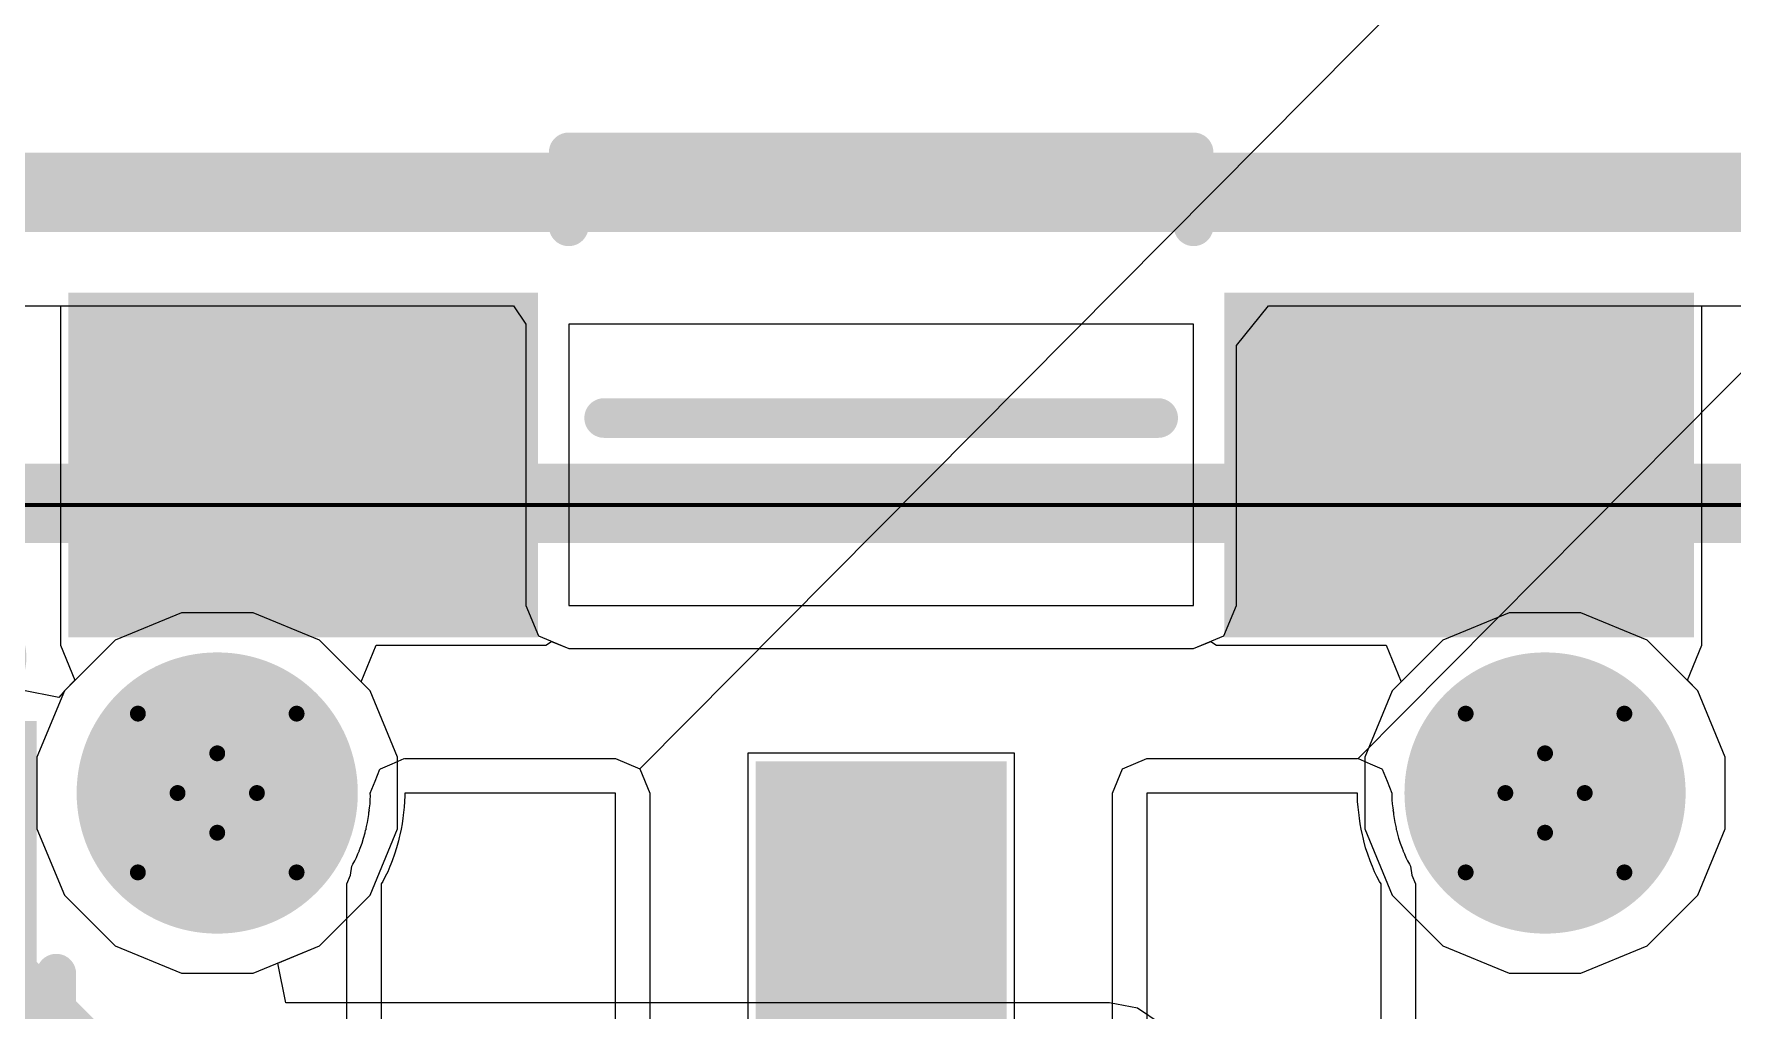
# Model space of a CAD drawing. Header units: inches. Extents: x -11 to 5433, y -4 to 5447.
# Drawn here: x 53.96 to 59.4, y 31.88 to 35 of the extents above; entities that cross this region are included whole.
import ezdxf

# ---------------------------------------------------------------- set-up
doc = ezdxf.new("R2010")
doc.units = ezdxf.units.IN
for name, color, linetype in [('Board_outline', 216, 'Continuous'), ('Bottom Layer', 5, 'Continuous'), ('Bottom Overlay', 54, 'Continuous'), ('Bottom Paste', 16, 'Continuous'), ('Bottom Solder', 6, 'Continuous'), ('Drill Drawing', 1, 'Continuous'), ('Ground', 16, 'Continuous'), ('Keep-Out Layer', 6, 'Continuous'), ('Mechanical 4', 56, 'Continuous'), ('Pad Holes', 156, 'Continuous'), ('Power', 76, 'Continuous'), ('Top Layer', 1, 'Continuous'), ('Top Overlay', 2, 'Continuous'), ('Top Paste', 8, 'Continuous'), ('Top Solder', 216, 'Continuous')]:
    doc.layers.add(name, color=color, linetype=linetype)

# ---------------------------------------------------------------- blocks, each defined once
blk = doc.blocks.new('8_USON__2_3__60')
at = {"layer": 'Top Layer'}
for points in [[(-0.3556, 0.14), (0.3556, 0.14), (0.3556, -0.14), (-0.3556, -0.14)], [(2.3396, 0.14), (3.0508, 0.14), (3.0508, -0.14), (2.3396, -0.14)], [(1.1976, 0.1), (1.4976, 0.1), (1.4976, -1.6), (1.1976, -1.6)], [(-0.3556, -0.36), (0.3556, -0.36), (0.3556, -0.64), (-0.3556, -0.64)], [(2.3396, -0.36), (3.0508, -0.36), (3.0508, -0.64), (2.3396, -0.64)], [(-0.3556, -0.86), (0.3556, -0.86), (0.3556, -1.14), (-0.3556, -1.14)], [(2.3396, -0.86), (3.0508, -0.86), (3.0508, -1.14), (2.3396, -1.14)], [(-0.3556, -1.36), (0.3556, -1.36), (0.3556, -1.64), (-0.3556, -1.64)], [(2.3396, -1.36), (3.0508, -1.36), (3.0508, -1.64), (2.3396, -1.64)]]:
    blk.add_hatch(color=1, dxfattribs=at).paths.add_polyline_path(points)
at = {"layer": 'Top Paste'}
for points in [[(-0.3556, 0.14), (0.3556, 0.14), (0.3556, -0.14), (-0.3556, -0.14)], [(2.3396, 0.14), (3.0508, 0.14), (3.0508, -0.14), (2.3396, -0.14)], [(1.1976, 0.1), (1.4976, 0.1), (1.4976, -1.6), (1.1976, -1.6)], [(-0.3556, -0.36), (0.3556, -0.36), (0.3556, -0.64), (-0.3556, -0.64)], [(2.3396, -0.36), (3.0508, -0.36), (3.0508, -0.64), (2.3396, -0.64)], [(-0.3556, -0.86), (0.3556, -0.86), (0.3556, -1.14), (-0.3556, -1.14)], [(2.3396, -0.86), (3.0508, -0.86), (3.0508, -1.14), (2.3396, -1.14)], [(-0.3556, -1.36), (0.3556, -1.36), (0.3556, -1.64), (-0.3556, -1.64)], [(2.3396, -1.36), (3.0508, -1.36), (3.0508, -1.64), (2.3396, -1.64)]]:
    blk.add_hatch(color=8, dxfattribs=at).paths.add_polyline_path(points)
at = {"layer": 'Top Solder'}
for points in [[(-0.4572, 0.2416), (0.4572, 0.2416), (0.4572, -0.2416), (-0.4572, -0.2416)], [(2.238, 0.2416), (3.1524, 0.2416), (3.1524, -0.2416), (2.238, -0.2416)], [(1.096, 0.2016), (1.5992, 0.2016), (1.5992, -1.7016), (1.096, -1.7016)], [(-0.4572, -0.2584), (0.4572, -0.2584), (0.4572, -0.7416), (-0.4572, -0.7416)], [(2.238, -0.2584), (3.1524, -0.2584), (3.1524, -0.7416), (2.238, -0.7416)], [(-0.4572, -0.7584), (0.4572, -0.7584), (0.4572, -1.2416), (-0.4572, -1.2416)], [(2.238, -0.7584), (3.1524, -0.7584), (3.1524, -1.2416), (2.238, -1.2416)], [(-0.4572, -1.2584), (0.4572, -1.2584), (0.4572, -1.7416), (-0.4572, -1.7416)], [(2.238, -1.2584), (3.1524, -1.2584), (3.1524, -1.7416), (2.238, -1.7416)]]:
    blk.add_hatch(color=216, dxfattribs=at).paths.add_polyline_path(points)
at = {"layer": 'Top Overlay'}
for points in [[(2.2566, 0.3048, 0.127, 0.127, 0), (0.3516, 0.3048, 0.127, 0.127, 0)], [(2.2566, -1.8048, 0.127, 0.127, 0), (0.3516, -1.8048, 0.127, 0.127, 0)]]:
    blk.add_lwpolyline(points, format="xyseb", dxfattribs=at)
for points in [[(0.3198, 0.3048, 0.0635, 0.0635, 1), (0.3833, 0.3048, 0.0635, 0.0635, 1)], [(2.2248, 0.3048, 0.0635, 0.0635, 1), (2.2883, 0.3048, 0.0635, 0.0635, 1)], [(-0.6036, 0.0254, 0.254, 0.254, 1), (-0.7172, 0.0254, 0.254, 0.254, 1)], [(-0.7807, 0.0254, 0.127, 0.127, 1), (-0.6537, 0.0254, 0.127, 0.127, 1)], [(-0.6671, 0.0254, 0.127, 0.127, 1), (-0.5401, 0.0254, 0.127, 0.127, 1)], [(0.3198, -1.8048, 0.0635, 0.0635, 1), (0.3833, -1.8048, 0.0635, 0.0635, 1)], [(2.2248, -1.8048, 0.0635, 0.0635, 1), (2.2883, -1.8048, 0.0635, 0.0635, 1)]]:
    blk.add_lwpolyline(points, format="xyseb", close=True, dxfattribs=at)
blk = doc.blocks.new('TL3340AF160QG_B_63')
at = {"layer": 'Bottom Layer'}
for points in [[(-1.2, 0.525), (-2.5, 0.525), (-2.5, 1.425), (-1.2, 1.425)], [(1.2, 1.425), (2.5, 1.425), (2.5, 0.525), (1.2, 0.525)], [(-0.3, -0.075), (0.3, -0.075), (0.3, -1.875), (-0.3, -1.875)]]:
    blk.add_hatch(color=5, dxfattribs=at).paths.add_polyline_path(points)
at = {"layer": 'Bottom Paste'}
for points in [[(-1.2, 0.525), (-2.5, 0.525), (-2.5, 1.425), (-1.2, 1.425)], [(1.2, 1.425), (2.5, 1.425), (2.5, 0.525), (1.2, 0.525)], [(-0.3, -0.075), (0.3, -0.075), (0.3, -1.875), (-0.3, -1.875)]]:
    blk.add_hatch(color=16, dxfattribs=at).paths.add_polyline_path(points)
at = {"layer": 'Bottom Solder'}
for points in [[(-1.0984, 0.4234), (-2.6016, 0.4234), (-2.6016, 1.5266), (-1.0984, 1.5266)], [(1.0984, 1.5266), (2.6016, 1.5266), (2.6016, 0.4234), (1.0984, 0.4234)], [(-0.4016, 0.0266), (0.4016, 0.0266), (0.4016, -1.9766), (-0.4016, -1.9766)]]:
    blk.add_hatch(color=6, dxfattribs=at).paths.add_polyline_path(points)
h = blk.add_hatch(color=6, dxfattribs=at)
edge = h.paths.add_edge_path()
edge.add_arc((-2.125, -0.075), 0.1016, 0, 360)
h = blk.add_hatch(color=6, dxfattribs=at)
edge = h.paths.add_edge_path()
edge.add_arc((2.125, -0.075), 0.1016, 0, 360)
at = {"layer": 'Pad Holes'}
h = blk.add_hatch(color=7, dxfattribs=at)
edge = h.paths.add_edge_path()
edge.add_arc((-2.125, -0.075), 0.45, 0, 360)
h = blk.add_hatch(color=7, dxfattribs=at)
edge = h.paths.add_edge_path()
edge.add_arc((2.125, -0.075), 0.45, 0, 360)
at = {"layer": 'Top Solder'}
h = blk.add_hatch(color=216, dxfattribs=at)
edge = h.paths.add_edge_path()
edge.add_arc((-2.125, -0.075), 0.1016, 0, 360)
h = blk.add_hatch(color=216, dxfattribs=at)
edge = h.paths.add_edge_path()
edge.add_arc((2.125, -0.075), 0.1016, 0, 360)
at = {"layer": 'Bottom Layer'}
for p, q in [((-1.5252, -0.1019), (-1.5264, -0.1198)), ((-1.5248, -0.084), (-1.5252, -0.1019)), ((-0.85, -0.075), (-1.525, -0.075)), ((-1.525, -0.075), (-1.5248, -0.084)), ((-0.85, -1.875), (-0.85, -0.075)), ((1.525, -0.075), (0.85, -0.075)), ((0.85, -0.075), (0.85, -1.875)), ((1.5248, -0.084), (1.525, -0.075)), ((1.5252, -0.1019), (1.5248, -0.084)), ((1.5264, -0.1198), (1.5252, -0.1019)), ((-1.5307, -0.1555), (-1.533, -0.1734)), ((-1.5299, -0.1465), (-1.5307, -0.1555)), ((-1.5285, -0.1376), (-1.5299, -0.1464)), ((-1.5299, -0.1464), (-1.5299, -0.1465)), ((-1.5264, -0.1198), (-1.5285, -0.1376)), ((1.5285, -0.1376), (1.5264, -0.1198)), ((1.5299, -0.1464), (1.5285, -0.1376)), ((1.5299, -0.1465), (1.5299, -0.1464)), ((1.5307, -0.1555), (1.5299, -0.1465)), ((1.533, -0.1734), (1.5307, -0.1555)), ((-1.5403, -0.2089), (-1.5427, -0.2176)), ((-1.5362, -0.1912), (-1.5403, -0.2089)), ((-1.533, -0.1734), (-1.5362, -0.1912)), ((1.5362, -0.1912), (1.533, -0.1734)), ((1.5403, -0.2089), (1.5362, -0.1912)), ((1.5427, -0.2176), (1.5403, -0.2089)), ((-1.5574, -0.2712), (-1.5651, -0.292)), ((-1.5507, -0.25), (-1.5574, -0.2712)), ((-1.5451, -0.2285), (-1.5507, -0.25)), ((-1.5427, -0.2176), (-1.5451, -0.2285)), ((1.5451, -0.2285), (1.5427, -0.2176)), ((1.5507, -0.25), (1.5451, -0.2285)), ((1.5574, -0.2712), (1.5507, -0.25)), ((1.5651, -0.292), (1.5574, -0.2712)), ((-1.5725, -0.3105), (-1.5793, -0.3267)), ((-1.5694, -0.3023), (-1.5725, -0.3105)), ((-1.5651, -0.292), (-1.5694, -0.3023)), ((1.5694, -0.3023), (1.5651, -0.292)), ((1.5725, -0.3105), (1.5694, -0.3023)), ((1.5793, -0.3267), (1.5725, -0.3105)), ((-1.5955, -0.3579), (-1.6, -0.3655)), ((-1.6, -0.3655), (-1.6, -0.375)), ((-1.6, -0.375), (-1.6, -1.875)), ((-1.587, -0.3425), (-1.5955, -0.3579)), ((-1.5793, -0.3267), (-1.587, -0.3425)), ((1.587, -0.3425), (1.5793, -0.3267)), ((1.5955, -0.3579), (1.587, -0.3425)), ((1.6, -0.3655), (1.5955, -0.3579)), ((1.6, -0.375), (1.6, -0.3655)), ((1.6, -1.875), (1.6, -0.375))]:
    blk.add_line(p, q, dxfattribs=at)
at = {"layer": 'Bottom Overlay'}
for points in [[(-1, 1.7385, 0.127, 0.127, 0), (-1, 1.975, 0.127, 0.127, 0)], [(-1, 1.975, 0.127, 0.127, 0), (1, 1.975, 0.127, 0.127, 0)], [(1, 1.7385, 0.127, 0.127, 0), (1, 1.975, 0.127, 0.127, 0)], [(-0.8865, 1.125, 0.127, 0.127, 0), (0.8865, 1.125, 0.127, 0.127, 0)]]:
    blk.add_lwpolyline(points, format="xyseb", dxfattribs=at)
for points in [[(-1.0318, 1.975, 0.0635, 0.0635, 1), (-0.9683, 1.975, 0.0635, 0.0635, 1)], [(-1.0318, 1.975, 0.0635, 0.0635, 1), (-0.9683, 1.975, 0.0635, 0.0635, 1)], [(0.9683, 1.975, 0.0635, 0.0635, 1), (1.0318, 1.975, 0.0635, 0.0635, 1)], [(0.9683, 1.975, 0.0635, 0.0635, 1), (1.0318, 1.975, 0.0635, 0.0635, 1)], [(-1.0318, 1.7385, 0.0635, 0.0635, 1), (-0.9683, 1.7385, 0.0635, 0.0635, 1)], [(0.9683, 1.7385, 0.0635, 0.0635, 1), (1.0318, 1.7385, 0.0635, 0.0635, 1)], [(-0.9183, 1.125, 0.0635, 0.0635, 1), (-0.8548, 1.125, 0.0635, 0.0635, 1)], [(0.8548, 1.125, 0.0635, 0.0635, 1), (0.9183, 1.125, 0.0635, 0.0635, 1)]]:
    blk.add_lwpolyline(points, format="xyseb", close=True, dxfattribs=at)
at = {"layer": 'Bottom Solder'}
for p, q in [((-0.7722, 0.0028), (5376.1791, 5414.845)), ((1.526, 0.0346), (5376.1791, 5414.845)), ((-1.6192, -0.037), (-1.6041, 0.0014)), ((-1.6041, 0.0014), (-1.6032, 0.0018)), ((-1.6032, 0.0018), (-1.6028, 0.0028)), ((-1.6028, 0.0028), (-1.5647, 0.0185)), ((-1.5647, 0.0185), (-1.527, 0.035)), ((-1.527, 0.035), (-1.526, 0.0346)), ((-1.526, 0.0346), (-1.525, 0.035)), ((-1.525, 0.035), (-0.85, 0.035)), ((-0.85, 0.035), (-0.7722, 0.0028)), ((-0.7722, 0.0028), (-0.74, -0.075)), ((0.74, -0.075), (0.7722, 0.0028)), ((0.7722, 0.0028), (0.85, 0.035)), ((0.85, 0.035), (1.525, 0.035)), ((1.525, 0.035), (1.526, 0.0346)), ((1.526, 0.0346), (1.527, 0.035)), ((1.527, 0.035), (1.5648, 0.0185)), ((1.5648, 0.0185), (1.6028, 0.0028)), ((1.6028, 0.0028), (1.6032, 0.0018)), ((1.6032, 0.0018), (1.6041, 0.0014)), ((1.6041, 0.0014), (1.6192, -0.037)), ((-1.635, -0.075), (-1.6192, -0.037)), ((1.6192, -0.037), (1.635, -0.075)), ((-1.6359, -0.1096), (-1.6351, -0.0971)), ((-1.6351, -0.0971), (-1.6348, -0.0838)), ((-1.6346, -0.076), (-1.635, -0.075)), ((-1.635, -0.077), (-1.6346, -0.076)), ((-1.6348, -0.0838), (-1.635, -0.077)), ((-0.74, -0.075), (-0.74, -1.875)), ((0.74, -1.875), (0.74, -0.075)), ((1.635, -0.075), (1.6346, -0.076)), ((1.6346, -0.076), (1.635, -0.077)), ((1.635, -0.077), (1.6348, -0.0838)), ((1.6348, -0.0838), (1.6351, -0.0971)), ((1.6351, -0.0971), (1.6359, -0.1096)), ((-1.644, -0.1691), (-1.6418, -0.1567)), ((-1.6418, -0.1567), (-1.6401, -0.1435)), ((-1.6401, -0.1435), (-1.6394, -0.1365)), ((-1.6394, -0.1365), (-1.6377, -0.1331)), ((-1.6386, -0.1294), (-1.6375, -0.1226)), ((-1.6377, -0.1331), (-1.6386, -0.1294)), ((-1.6375, -0.1226), (-1.6359, -0.1096)), ((1.6359, -0.1096), (1.6375, -0.1226)), ((1.6375, -0.1226), (1.6386, -0.1294)), ((1.6386, -0.1294), (1.6377, -0.1331)), ((1.6377, -0.1331), (1.6394, -0.1365)), ((1.6394, -0.1365), (1.6401, -0.1435)), ((1.6401, -0.1435), (1.6418, -0.1567)), ((1.6418, -0.1567), (1.644, -0.1692)), ((-1.6564, -0.2195), (-1.652, -0.2027)), ((-1.652, -0.2027), (-1.65, -0.1938)), ((-1.65, -0.1938), (-1.6485, -0.1916)), ((-1.6488, -0.1889), (-1.647, -0.1821)), ((-1.6485, -0.1916), (-1.6488, -0.1889)), ((-1.647, -0.1821), (-1.644, -0.1691)), ((1.644, -0.1692), (1.647, -0.1821)), ((1.647, -0.1821), (1.6488, -0.1889)), ((1.6488, -0.1889), (1.6485, -0.1916)), ((1.6485, -0.1916), (1.65, -0.1938)), ((1.65, -0.1938), (1.652, -0.2027)), ((1.652, -0.2027), (1.6564, -0.2195)), ((-1.6795, -0.2812), (-1.6746, -0.2697)), ((-1.6746, -0.2697), (-1.6723, -0.2635)), ((-1.6723, -0.2635), (-1.671, -0.2622)), ((-1.671, -0.2603), (-1.6675, -0.2519)), ((-1.671, -0.2622), (-1.671, -0.2603)), ((-1.6675, -0.2519), (-1.6615, -0.2355)), ((-1.6615, -0.2355), (-1.6564, -0.2195)), ((1.6564, -0.2195), (1.6615, -0.2355)), ((1.6615, -0.2355), (1.6675, -0.2519)), ((1.6675, -0.2519), (1.671, -0.2603)), ((1.671, -0.2603), (1.671, -0.2622)), ((1.671, -0.2622), (1.6723, -0.2635)), ((1.6723, -0.2635), (1.6746, -0.2697)), ((1.6746, -0.2697), (1.6795, -0.2812)), ((-1.6986, -0.3381), (-1.6942, -0.3087)), ((-1.6942, -0.3087), (-1.6908, -0.303)), ((-1.6908, -0.303), (-1.6847, -0.292)), ((-1.6847, -0.292), (-1.6795, -0.2812)), ((1.6795, -0.2812), (1.6847, -0.292)), ((1.6847, -0.292), (1.6908, -0.303)), ((1.6908, -0.303), (1.6942, -0.3087)), ((1.6942, -0.3087), (1.6986, -0.3381)), ((-1.71, -0.3656), (-1.6986, -0.3381)), ((-1.71, -0.3751), (-1.71, -0.3656)), ((-1.71, -1.875), (-1.71, -0.3751)), ((1.6986, -0.3381), (1.71, -0.3656)), ((1.71, -0.3656), (1.71, -0.3751)), ((1.71, -0.3751), (1.71, -1.875))]:
    blk.add_line(p, q, dxfattribs=at)
at = {"layer": 'Keep-Out Layer'}
for p, q in [((1, 1.425), (-1, 1.425)), ((-1, 1.425), (-1, 0.525)), ((1, 0.525), (1, 1.425)), ((-1, 0.525), (1, 0.525))]:
    blk.add_line(p, q, dxfattribs=at)

msp = doc.modelspace()

# ---------------------------------------------------------------- linework, layer by layer
at = {"layer": 'Board_outline'}
msp.add_lwpolyline([(-9.9266, 34.495, 0.254, 0.254, 0), (66.0654, 34.495, 0.254, 0.254, 0)], format="xyseb", dxfattribs=at)
at = {"layer": 'Bottom Layer'}
for p, q in [((49.7651, 34.1324), (54.046, 34.1324)), ((54.046, 34.1324), (54.046, 33.0461)), ((59.3, 33.0461), (59.3, 34.1324)), ((59.3, 34.1324), (66.1007, 34.1324)), ((54.046, 33.0461), (54.046, 33.0461)), ((54.046, 33.0461), (54.0926, 32.9337)), ((55.0084, 32.9288), (55.057, 33.0461)), ((55.057, 33.0461), (55.6, 33.0461)), ((55.6, 33.0461), (55.6183, 33.0583)), ((55.6, 33.0461), (55.6, 33.0461)), ((55.6183, 33.0583), (55.673, 33.0356)), ((57.673, 33.0356), (57.7278, 33.0583)), ((57.7278, 33.0583), (57.746, 33.0461)), ((57.746, 33.0461), (57.746, 33.0461)), ((57.746, 33.0461), (58.2891, 33.0461)), ((58.2891, 33.0461), (58.3377, 32.9288)), ((59.2535, 32.9337), (59.3, 33.0461)), ((59.3, 33.0461), (59.3, 33.0461)), ((55.673, 33.0356), (57.673, 33.0356)), ((54.0589, 32.8999), (53.971, 32.6879)), ((54.0926, 32.9337), (54.0589, 32.8999)), ((55.0372, 32.8999), (55.0084, 32.9288)), ((55.125, 32.6879), (55.0372, 32.8999)), ((58.3089, 32.8999), (58.221, 32.6879)), ((58.3377, 32.9288), (58.3089, 32.8999)), ((59.2872, 32.8999), (59.2535, 32.9337)), ((59.375, 32.6879), (59.2872, 32.8999)), ((53.971, 32.6879), (53.971, 32.4583)), ((55.125, 32.4583), (55.125, 32.6879)), ((57.1, 32.7001), (56.246, 32.7001)), ((56.246, 32.7001), (56.246, 30.6461)), ((57.1, 30.6461), (57.1, 32.7001)), ((58.221, 32.6879), (58.221, 32.4583)), ((59.375, 32.4583), (59.375, 32.6879)), ((53.971, 32.4583), (54.0589, 32.2463)), ((55.0372, 32.2463), (55.125, 32.4583)), ((58.221, 32.4583), (58.3089, 32.2463)), ((59.2872, 32.2463), (59.375, 32.4583)), ((54.0589, 32.2463), (54.2212, 32.0839)), ((54.8749, 32.0839), (55.0372, 32.2463)), ((58.3089, 32.2463), (58.4712, 32.0839)), ((59.1249, 32.0839), (59.2872, 32.2463)), ((54.2212, 32.0839), (54.4333, 31.9961)), ((54.6628, 31.9961), (54.8749, 32.0839)), ((58.4712, 32.0839), (58.6833, 31.9961)), ((58.9128, 31.9961), (59.1249, 32.0839)), ((54.4333, 31.9961), (54.6628, 31.9961)), ((58.6833, 31.9961), (58.9128, 31.9961))]:
    msp.add_line(p, q, dxfattribs=at)
at = {"layer": 'Drill Drawing'}
for points in [[(54.294, 32.8271, 0.0508, 0.0508, 0), (54.548, 32.7001, 0.0508, 0.0508, 0)], [(54.294, 32.8271, 0.0508, 0.0508, 0), (54.421, 32.5731, 0.0508, 0.0508, 0)], [(54.548, 32.7001, 0.0508, 0.0508, 0), (54.802, 32.8271, 0.0508, 0.0508, 0)], [(54.675, 32.5731, 0.0508, 0.0508, 0), (54.802, 32.8271, 0.0508, 0.0508, 0)], [(58.544, 32.8271, 0.0508, 0.0508, 0), (58.798, 32.7001, 0.0508, 0.0508, 0)], [(58.544, 32.8271, 0.0508, 0.0508, 0), (58.671, 32.5731, 0.0508, 0.0508, 0)], [(58.798, 32.7001, 0.0508, 0.0508, 0), (59.052, 32.8271, 0.0508, 0.0508, 0)], [(58.925, 32.5731, 0.0508, 0.0508, 0), (59.052, 32.8271, 0.0508, 0.0508, 0)], [(54.294, 32.3191, 0.0508, 0.0508, 0), (54.421, 32.5731, 0.0508, 0.0508, 0)], [(54.675, 32.5731, 0.0508, 0.0508, 0), (54.802, 32.3191, 0.0508, 0.0508, 0)], [(58.544, 32.3191, 0.0508, 0.0508, 0), (58.671, 32.5731, 0.0508, 0.0508, 0)], [(58.925, 32.5731, 0.0508, 0.0508, 0), (59.052, 32.3191, 0.0508, 0.0508, 0)], [(54.294, 32.3191, 0.0508, 0.0508, 0), (54.548, 32.4461, 0.0508, 0.0508, 0)], [(54.548, 32.4461, 0.0508, 0.0508, 0), (54.802, 32.3191, 0.0508, 0.0508, 0)], [(58.544, 32.3191, 0.0508, 0.0508, 0), (58.798, 32.4461, 0.0508, 0.0508, 0)], [(58.798, 32.4461, 0.0508, 0.0508, 0), (59.052, 32.3191, 0.0508, 0.0508, 0)]]:
    msp.add_lwpolyline(points, format="xyseb", dxfattribs=at)
for points in [[(54.2813, 32.8271, 0.0254, 0.0254, 1), (54.3067, 32.8271, 0.0254, 0.0254, 1)], [(54.2813, 32.8271, 0.0254, 0.0254, 1), (54.3067, 32.8271, 0.0254, 0.0254, 1)], [(54.7893, 32.8271, 0.0254, 0.0254, 1), (54.8147, 32.8271, 0.0254, 0.0254, 1)], [(54.7893, 32.8271, 0.0254, 0.0254, 1), (54.8147, 32.8271, 0.0254, 0.0254, 1)], [(58.5313, 32.8271, 0.0254, 0.0254, 1), (58.5567, 32.8271, 0.0254, 0.0254, 1)], [(58.5313, 32.8271, 0.0254, 0.0254, 1), (58.5567, 32.8271, 0.0254, 0.0254, 1)], [(59.0393, 32.8271, 0.0254, 0.0254, 1), (59.0647, 32.8271, 0.0254, 0.0254, 1)], [(59.0393, 32.8271, 0.0254, 0.0254, 1), (59.0647, 32.8271, 0.0254, 0.0254, 1)], [(54.5353, 32.7001, 0.0254, 0.0254, 1), (54.5607, 32.7001, 0.0254, 0.0254, 1)], [(54.5353, 32.7001, 0.0254, 0.0254, 1), (54.5607, 32.7001, 0.0254, 0.0254, 1)], [(58.7853, 32.7001, 0.0254, 0.0254, 1), (58.8107, 32.7001, 0.0254, 0.0254, 1)], [(58.7853, 32.7001, 0.0254, 0.0254, 1), (58.8107, 32.7001, 0.0254, 0.0254, 1)], [(54.4083, 32.5731, 0.0254, 0.0254, 1), (54.4337, 32.5731, 0.0254, 0.0254, 1)], [(54.4083, 32.5731, 0.0254, 0.0254, 1), (54.4337, 32.5731, 0.0254, 0.0254, 1)], [(54.6623, 32.5731, 0.0254, 0.0254, 1), (54.6877, 32.5731, 0.0254, 0.0254, 1)], [(54.6623, 32.5731, 0.0254, 0.0254, 1), (54.6877, 32.5731, 0.0254, 0.0254, 1)], [(58.6583, 32.5731, 0.0254, 0.0254, 1), (58.6837, 32.5731, 0.0254, 0.0254, 1)], [(58.6583, 32.5731, 0.0254, 0.0254, 1), (58.6837, 32.5731, 0.0254, 0.0254, 1)], [(58.9123, 32.5731, 0.0254, 0.0254, 1), (58.9377, 32.5731, 0.0254, 0.0254, 1)], [(58.9123, 32.5731, 0.0254, 0.0254, 1), (58.9377, 32.5731, 0.0254, 0.0254, 1)], [(54.5353, 32.4461, 0.0254, 0.0254, 1), (54.5607, 32.4461, 0.0254, 0.0254, 1)], [(54.5353, 32.4461, 0.0254, 0.0254, 1), (54.5607, 32.4461, 0.0254, 0.0254, 1)], [(58.7853, 32.4461, 0.0254, 0.0254, 1), (58.8107, 32.4461, 0.0254, 0.0254, 1)], [(58.7853, 32.4461, 0.0254, 0.0254, 1), (58.8107, 32.4461, 0.0254, 0.0254, 1)], [(54.2813, 32.3191, 0.0254, 0.0254, 1), (54.3067, 32.3191, 0.0254, 0.0254, 1)], [(54.2813, 32.3191, 0.0254, 0.0254, 1), (54.3067, 32.3191, 0.0254, 0.0254, 1)], [(54.7893, 32.3191, 0.0254, 0.0254, 1), (54.8147, 32.3191, 0.0254, 0.0254, 1)], [(54.7893, 32.3191, 0.0254, 0.0254, 1), (54.8147, 32.3191, 0.0254, 0.0254, 1)], [(58.5313, 32.3191, 0.0254, 0.0254, 1), (58.5567, 32.3191, 0.0254, 0.0254, 1)], [(58.5313, 32.3191, 0.0254, 0.0254, 1), (58.5567, 32.3191, 0.0254, 0.0254, 1)], [(59.0393, 32.3191, 0.0254, 0.0254, 1), (59.0647, 32.3191, 0.0254, 0.0254, 1)], [(59.0393, 32.3191, 0.0254, 0.0254, 1), (59.0647, 32.3191, 0.0254, 0.0254, 1)]]:
    msp.add_lwpolyline(points, format="xyseb", close=True, dxfattribs=at)
at = {"layer": 'Ground'}
for p, q in [((46.9353, 34.1324), (55.4959, 34.1324)), ((55.4959, 34.1324), (55.5356, 34.0731)), ((57.8105, 34.0054), (57.9129, 34.1324)), ((57.9129, 34.1324), (66.1007, 34.1324)), ((55.5356, 34.0731), (55.5356, 33.1731)), ((57.8105, 33.1731), (57.8105, 34.0054)), ((55.5356, 33.1731), (55.5758, 33.0759)), ((57.7702, 33.0759), (57.8105, 33.1731)), ((54.4333, 33.1501), (54.2212, 33.0623)), ((54.6628, 33.1501), (54.4333, 33.1501)), ((54.8749, 33.0623), (54.6628, 33.1501)), ((58.6833, 33.1501), (58.4712, 33.0623)), ((58.9128, 33.1501), (58.6833, 33.1501)), ((59.1249, 33.0623), (58.9128, 33.1501)), ((54.2212, 33.0623), (54.0589, 32.8999)), ((55.0372, 32.8999), (54.8749, 33.0623)), ((55.5758, 33.0759), (55.673, 33.0356)), ((57.673, 33.0356), (57.7702, 33.0759)), ((58.4712, 33.0623), (58.3089, 32.8999)), ((59.2872, 32.8999), (59.1249, 33.0623)), ((55.673, 33.0356), (57.673, 33.0356)), ((54.0589, 32.8999), (53.971, 32.6879)), ((55.125, 32.6879), (55.0372, 32.8999)), ((58.3089, 32.8999), (58.221, 32.6879)), ((59.375, 32.6879), (59.2872, 32.8999)), ((53.971, 32.6879), (53.971, 32.4583)), ((55.125, 32.4583), (55.125, 32.6879)), ((58.221, 32.6879), (58.221, 32.4583)), ((59.375, 32.4583), (59.375, 32.6879)), ((53.971, 32.4583), (54.0589, 32.2463)), ((55.0372, 32.2463), (55.125, 32.4583)), ((58.221, 32.4583), (58.3089, 32.2463)), ((59.2872, 32.2463), (59.375, 32.4583)), ((54.0589, 32.2463), (54.2212, 32.0839)), ((54.8749, 32.0839), (55.0372, 32.2463)), ((58.3089, 32.2463), (58.4712, 32.0839)), ((59.1249, 32.0839), (59.2872, 32.2463)), ((54.2212, 32.0839), (54.4333, 31.9961)), ((54.6628, 31.9961), (54.8749, 32.0839)), ((58.4712, 32.0839), (58.6833, 31.9961)), ((58.9128, 31.9961), (59.1249, 32.0839)), ((54.4333, 31.9961), (54.6628, 31.9961)), ((58.6833, 31.9961), (58.9128, 31.9961))]:
    msp.add_line(p, q, dxfattribs=at)
at = {"layer": 'Mechanical 4'}
for points in [[(-2.5, 33.5, 0.254, 0.254, 0), (67.5, 33.5, 0.254, 0.254, 0)], [(-2.5028, 33.495, 0.0127, 0.0127, 0), (67.4972, 33.495, 0.0127, 0.0127, 0)]]:
    msp.add_lwpolyline(points, format="xyseb", dxfattribs=at)
at = {"layer": 'Power'}
for p, q in [((46.129, 34.1324), (55.4959, 34.1324)), ((55.4959, 34.1324), (55.5356, 34.0731)), ((57.8105, 34.0054), (57.9129, 34.1324)), ((57.9129, 34.1324), (61.7221, 34.1324)), ((55.5356, 34.0731), (55.5356, 33.1731)), ((57.8105, 33.1731), (57.8105, 34.0054)), ((55.5356, 33.1731), (55.5758, 33.0759)), ((57.7702, 33.0759), (57.8105, 33.1731)), ((54.4333, 33.1501), (54.2212, 33.0623)), ((54.6628, 33.1501), (54.4333, 33.1501)), ((54.8749, 33.0623), (54.6628, 33.1501)), ((58.6833, 33.1501), (58.4712, 33.0623)), ((58.9128, 33.1501), (58.6833, 33.1501)), ((59.1249, 33.0623), (58.9128, 33.1501)), ((54.2212, 33.0623), (54.0589, 32.8999)), ((55.0372, 32.8999), (54.8749, 33.0623)), ((55.5758, 33.0759), (55.673, 33.0356)), ((57.673, 33.0356), (57.7702, 33.0759)), ((58.4712, 33.0623), (58.3089, 32.8999)), ((59.2872, 32.8999), (59.1249, 33.0623)), ((55.673, 33.0356), (57.673, 33.0356)), ((54.0589, 32.8999), (53.971, 32.6879)), ((55.125, 32.6879), (55.0372, 32.8999)), ((58.3089, 32.8999), (58.221, 32.6879)), ((59.375, 32.6879), (59.2872, 32.8999)), ((53.971, 32.6879), (53.971, 32.4583)), ((55.125, 32.4583), (55.125, 32.6879)), ((58.221, 32.6879), (58.221, 32.4583)), ((59.375, 32.4583), (59.375, 32.6879)), ((53.971, 32.4583), (54.0589, 32.2463)), ((55.0372, 32.2463), (55.125, 32.4583)), ((58.221, 32.4583), (58.3089, 32.2463)), ((59.2872, 32.2463), (59.375, 32.4583)), ((54.0589, 32.2463), (54.2212, 32.0839)), ((54.8749, 32.0839), (55.0372, 32.2463)), ((58.3089, 32.2463), (58.4712, 32.0839)), ((59.1249, 32.0839), (59.2872, 32.2463)), ((54.2212, 32.0839), (54.4333, 31.9961)), ((54.6628, 31.9961), (54.8749, 32.0839)), ((58.4712, 32.0839), (58.6833, 31.9961)), ((58.9128, 31.9961), (59.1249, 32.0839)), ((54.4333, 31.9961), (54.6628, 31.9961)), ((58.6833, 31.9961), (58.9128, 31.9961))]:
    msp.add_line(p, q, dxfattribs=at)
at = {"layer": 'Top Layer'}
for p, q in [((46.9353, 34.1324), (55.4959, 34.1324)), ((55.4959, 34.1324), (55.5356, 34.0731)), ((57.8105, 34.0054), (57.9129, 34.1324)), ((57.9129, 34.1324), (66.1007, 34.1324)), ((55.5356, 34.0731), (55.5356, 33.1731)), ((57.8105, 33.1731), (57.8105, 34.0054)), ((55.5356, 33.1731), (55.5758, 33.0759)), ((57.7702, 33.0759), (57.8105, 33.1731)), ((54.4333, 33.1501), (54.2212, 33.0623)), ((54.6628, 33.1501), (54.4333, 33.1501)), ((54.8749, 33.0623), (54.6628, 33.1501)), ((58.6833, 33.1501), (58.4712, 33.0623)), ((58.9128, 33.1501), (58.6833, 33.1501)), ((59.1249, 33.0623), (58.9128, 33.1501)), ((54.2212, 33.0623), (54.0589, 32.8999)), ((55.0372, 32.8999), (54.8749, 33.0623)), ((55.5758, 33.0759), (55.673, 33.0356)), ((57.673, 33.0356), (57.7702, 33.0759)), ((58.4712, 33.0623), (58.3089, 32.8999)), ((59.2872, 32.8999), (59.1249, 33.0623)), ((55.673, 33.0356), (57.673, 33.0356)), ((54.0406, 32.8784), (53.9223, 32.902)), ((54.0553, 32.8944), (54.0406, 32.8784)), ((54.0589, 32.8999), (54.0553, 32.8944)), ((54.0589, 32.8999), (54.0589, 32.8999)), ((55.125, 32.6879), (55.0372, 32.8999)), ((58.3089, 32.8999), (58.221, 32.6879)), ((59.375, 32.6879), (59.2872, 32.8999)), ((55.125, 32.4583), (55.125, 32.6879)), ((58.221, 32.6879), (58.221, 32.4583)), ((59.375, 32.4583), (59.375, 32.6879)), ((55.0372, 32.2463), (55.125, 32.4583)), ((58.221, 32.4583), (58.3089, 32.2463)), ((59.2872, 32.2463), (59.375, 32.4583)), ((54.8749, 32.0839), (55.0372, 32.2463)), ((58.3089, 32.2463), (58.4712, 32.0839)), ((59.1249, 32.0839), (59.2872, 32.2463)), ((54.7421, 32.0289), (54.8749, 32.0839)), ((58.4712, 32.0839), (58.6833, 31.9961)), ((58.9128, 31.9961), (59.1249, 32.0839)), ((54.7674, 31.9019), (54.7421, 32.0289)), ((58.6833, 31.9961), (58.9128, 31.9961)), ((57.404, 31.9019), (54.7674, 31.9019)), ((57.4932, 31.8842), (57.404, 31.9019)), ((57.5688, 31.8337), (57.4932, 31.8842))]:
    msp.add_line(p, q, dxfattribs=at)
msp.add_lwpolyline([(53.728, 32.1309, 0.2032, 0.2032, 0), (54.19, 31.6689, 0.2032, 0.2032, 0)], format="xyseb", dxfattribs=at)

# ---------------------------------------------------------------- block references
msp.add_blockref('TL3340AF160QG_B_63', (56.673, 32.6481))
at = {"rotation": 270}
msp.add_blockref('8_USON__2_3__60', (53.728, 32.3465), dxfattribs=at)

doc.saveas('drawing.dxf')
